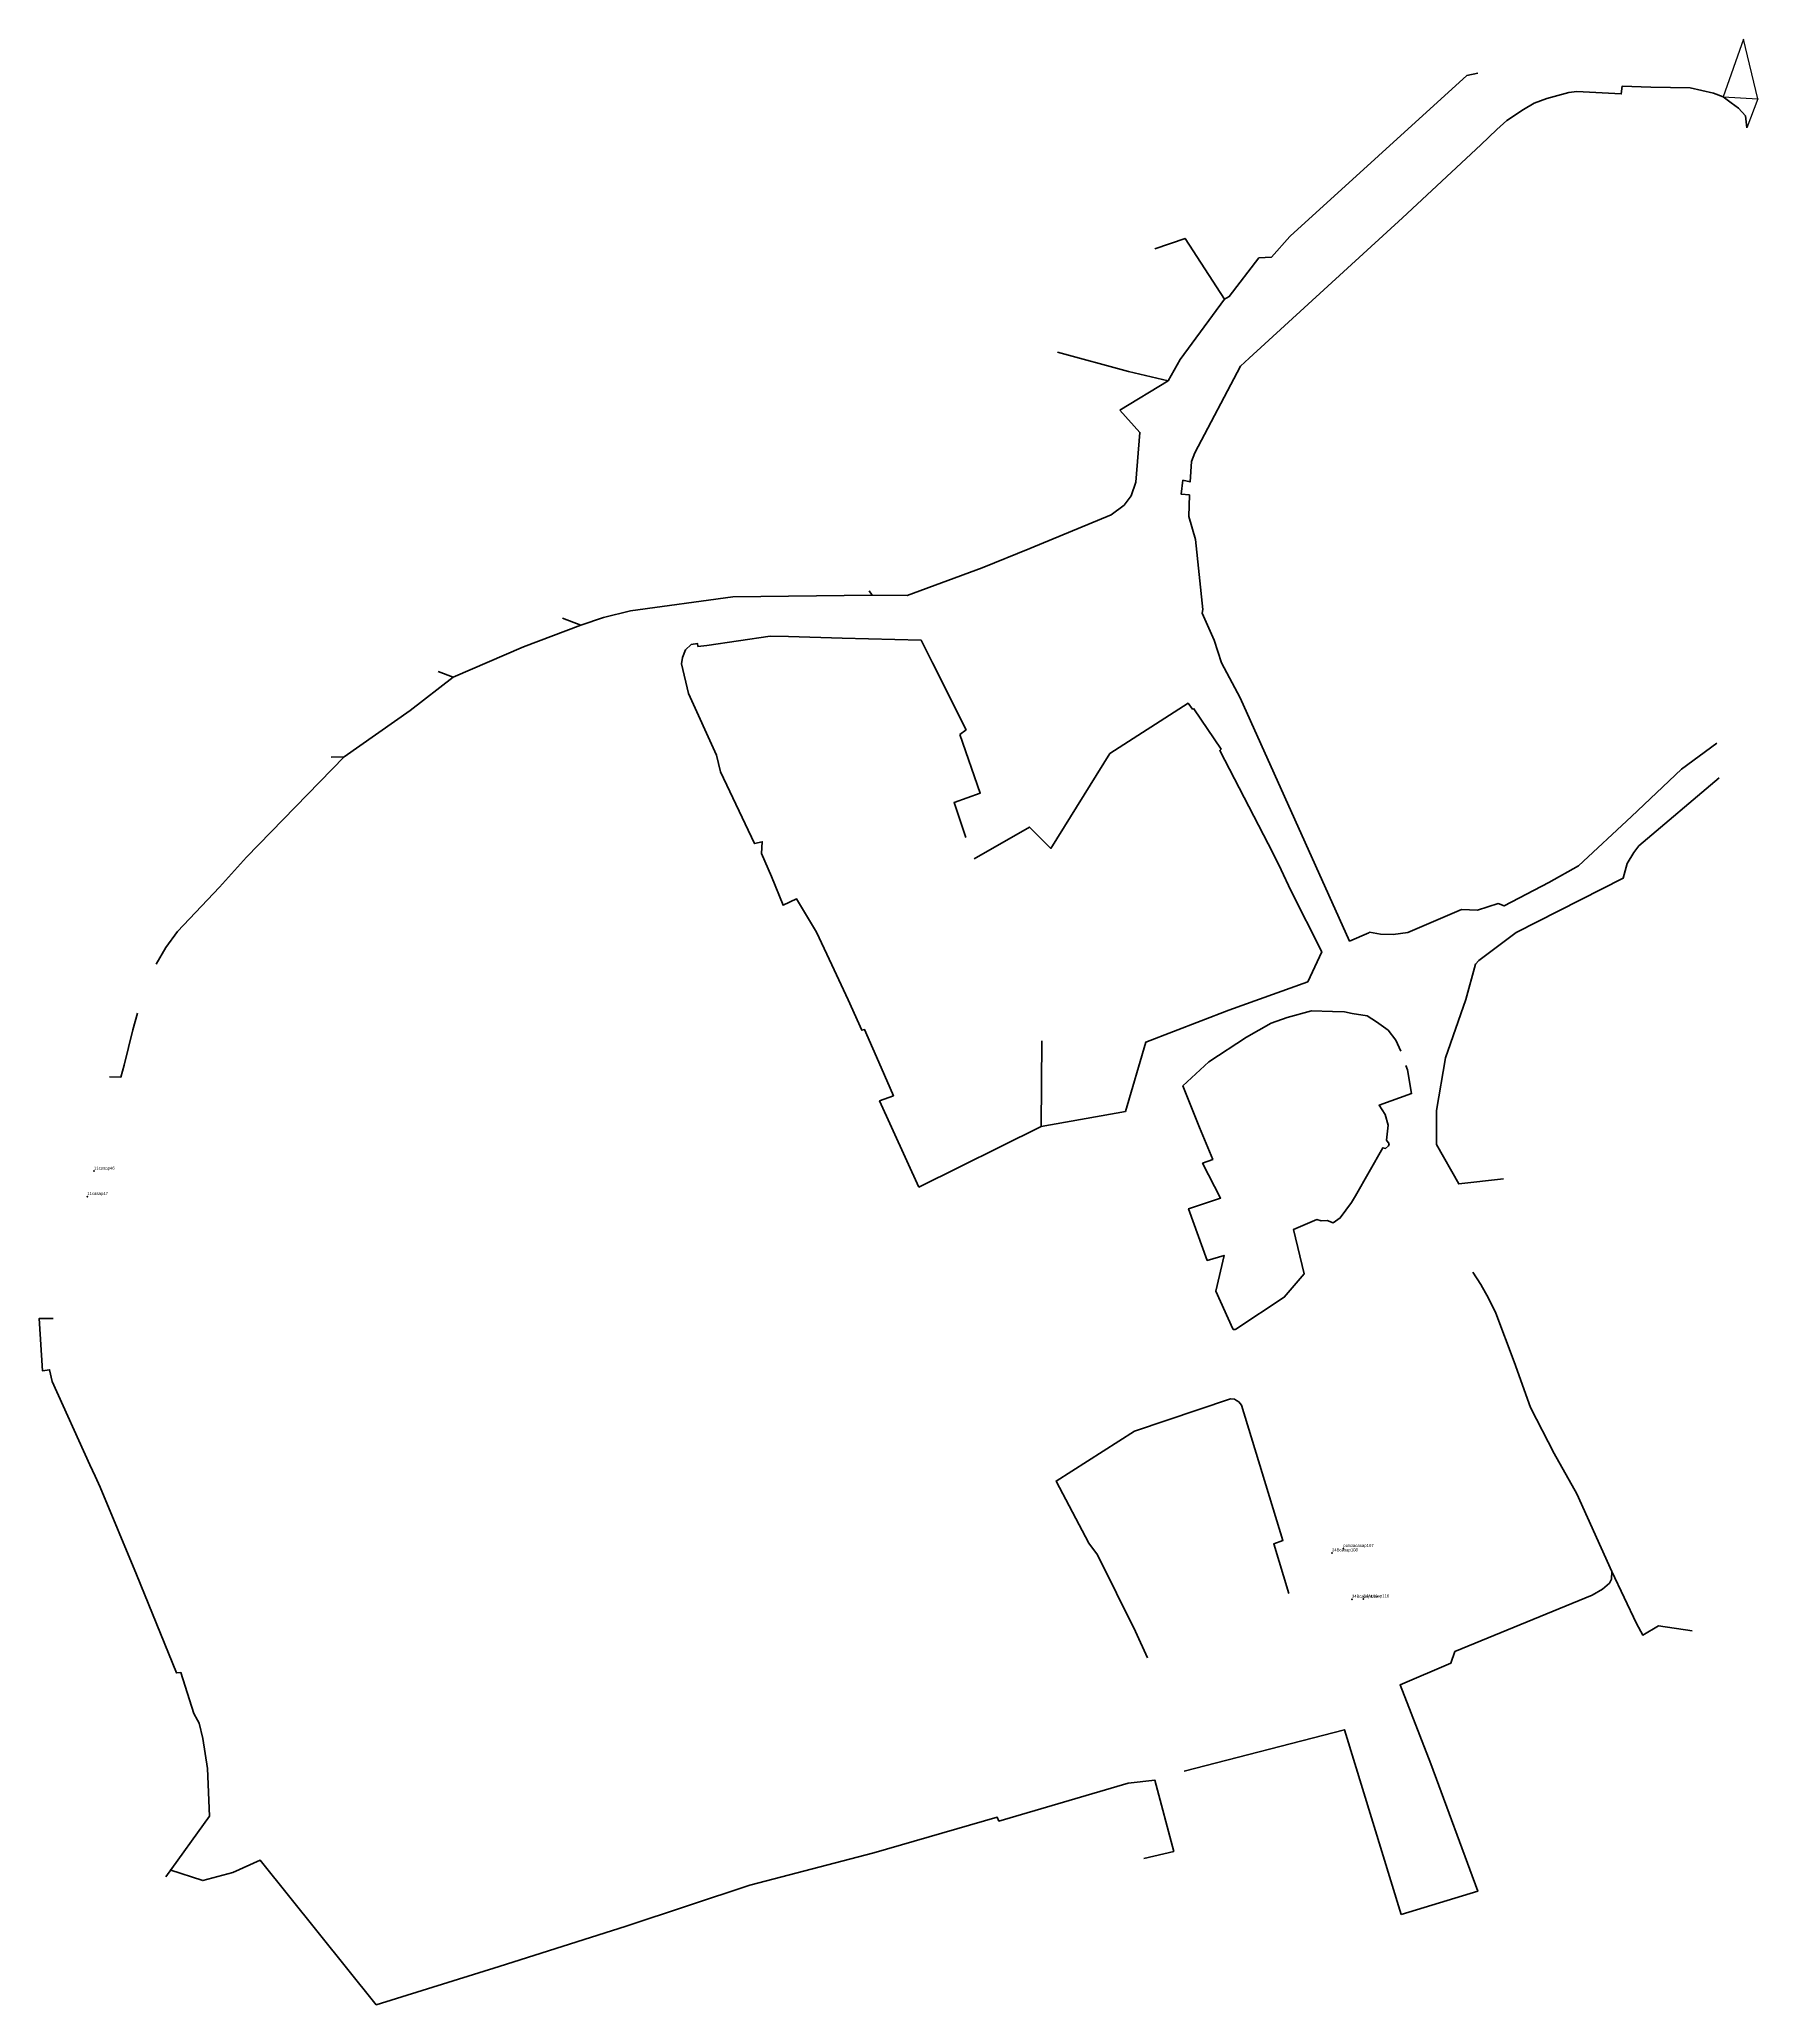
# Model space of a CAD drawing. Header units: millimetres. Extents: x 571067 to 574890, y 1333625 to 1334622.
# Drawn here: x 573638 to 573921, y 1333652.3 to 1333975.9 of the extents above; entities that cross this region are included whole.
import ezdxf

# ---------------------------------------------------------------- set-up
doc = ezdxf.new("R2010")
doc.units = ezdxf.units.MM
for name, color, linetype, lineweight in [('Line', 250, 'Continuous', 100), ('Point', 5, 'Continuous', 100), ('Point_Name', 1, 'Continuous', 100)]:
    doc.layers.add(name, color=color, linetype=linetype, lineweight=lineweight)
doc.styles.get("Standard").update_dxf_attribs({"font": 'arial.ttf'})

msp = doc.modelspace()

# ---------------------------------------------------------------- linework, layer by layer
at = {"color": 3}
for points in [[(573920.97, 1333966.16), (573918.65, 1333975.95), (573915.3, 1333966.48)], [(573915.3, 1333966.48), (573920.97, 1333966.16), (573919.16, 1333961.39)]]:
    msp.add_lwpolyline(points, dxfattribs=at)
at = {"layer": 'Line', "color": 3, "lineweight": 40}
for points in [[(573815.93, 1333914.86), (573823.86, 1333919.7)], [(573752.18, 1333884.15), (573775.1, 1333884.41)]]:
    msp.add_lwpolyline(points, dxfattribs=at)
for points in [[(573874.88, 1333970.36, 0), (573873.08, 1333970, 0), (573843.96, 1333943.53, 0), (573843.9, 1333943.48, 0), (573840.88, 1333940.05, 0), (573838.82, 1333939.96, 0), (573833.93, 1333933.59, 0), (573833.18, 1333933.17, 0), (573826.66, 1333943.16, 0), (573821.67, 1333941.44, 0)], [(573860.92, 1333828.51, 0), (573858.86, 1333828.57, 0), (573857.04, 1333828.88, 0), (573856.94, 1333828.81, 0), (573853.75, 1333827.44, 0), (573835.75, 1333867.49, 0), (573832.66, 1333873.25, 0), (573831.43, 1333877.01, 0), (573829.5, 1333881.46, 0), (573829.59, 1333882.06, 0), (573828.36, 1333893.56, 0), (573827.3, 1333897.35, 0), (573827.39, 1333900.92, 0), (573826.01, 1333901.05, 0), (573826.31, 1333903.33, 0), (573827.48, 1333903.06, 0), (573827.72, 1333906.4, 0), (573828.27, 1333907.83, 0), (573835.79, 1333922.11, 0), (573837.24, 1333923.42, 0), (573862.47, 1333946.57, 0), (573875.37, 1333958.57, 0), (573878.02, 1333961.07, 0), (573879.64, 1333962.55, 0), (573882.41, 1333964.37, 0), (573884.14, 1333965.42, 0), (573886.23, 1333966.22, 0), (573889.89, 1333967.21, 0), (573891.17, 1333967.36, 0), (573895.38, 1333967.15, 0), (573898.51, 1333966.95, 0), (573898.63, 1333968.21, 0), (573903.38, 1333968.04, 0), (573909.87, 1333967.94, 0), (573913.7, 1333967.1, 0), (573915.3, 1333966.48, 0), (573916.59, 1333965.49, 0), (573917.81, 1333964.62, 0), (573918.94, 1333963.37, 0), (573919.16, 1333961.39, 0)], [(573833.18, 1333933.17, 0), (573825.87, 1333923.24, 0), (573823.86, 1333919.7, 0), (573817.35, 1333921.23, 0), (573805.64, 1333924.41, 0)], [(573815.93, 1333914.86, 0), (573819.23, 1333911.22, 0), (573818.58, 1333902.99, 0), (573817.8, 1333900.78, 0), (573816.63, 1333899.2, 0), (573814.47, 1333897.63, 0), (573801.07, 1333892.07, 0), (573793.24, 1333888.9, 0), (573780.87, 1333884.35, 0), (573775.1, 1333884.41, 0), (573774.66, 1333885.12, 0)], [(573752.18, 1333884.15, 0), (573735.34, 1333881.84, 0), (573730.9, 1333880.7, 0), (573727.16, 1333879.47, 0), (573724.13, 1333880.61, 0)], [(573727.16, 1333879.47, 0), (573717.72, 1333875.89, 0), (573706.14, 1333870.92, 0), (573703.62, 1333871.83, 0)], [(573782.8, 1333786.89, 0), (573782.8, 1333786.89, 0), (573776.35, 1333801.12, 0), (573778.62, 1333801.96, 0), (573776.63, 1333806.62, 0), (573773.89, 1333812.86, 0), (573773.44, 1333812.74, 0), (573771.18, 1333817.75, 0), (573768.48, 1333823.53, 0), (573765.95, 1333828.89, 0), (573762.67, 1333834.38, 0), (573760.46, 1333833.35, 0), (573758.52, 1333838.08, 0), (573756.9, 1333841.87, 0), (573757.02, 1333843.79, 0), (573755.73, 1333843.48, 0), (573750.17, 1333855.31, 0), (573749.51, 1333858.04, 0), (573744.88, 1333868.22, 0), (573743.71, 1333873.07, 0), (573743.87, 1333874.12, 0), (573744.39, 1333875.41, 0), (573745.31, 1333876.27, 0), (573746.37, 1333876.44, 0), (573746.44, 1333875.96, 0), (573747.88, 1333876.13, 0), (573758.32, 1333877.63, 0), (573761.35, 1333877.6, 0), (573770.2, 1333877.33, 0), (573783.17, 1333877.01, 0), (573785.05, 1333873.28, 0), (573790.59, 1333862.25, 0), (573789.56, 1333861.44, 0), (573789.56, 1333861.44, 0)], [(573706.14, 1333870.92, 0), (573699.06, 1333865.4, 0), (573688.17, 1333857.77, 0), (573686, 1333857.72, 0)], [(573814.26, 1333858.32, 0), (573827.15, 1333866.6, 0), (573827.9, 1333865.63, 0), (573828.11, 1333865.69, 0), (573832.59, 1333859.04, 0), (573832.37, 1333858.82, 0), (573841.18, 1333841.84, 0), (573842.49, 1333839.18, 0), (573844.08, 1333835.79, 0), (573849.16, 1333825.69, 0), (573846.88, 1333820.71, 0), (573833.89, 1333816.06, 0), (573820.22, 1333810.81, 0), (573816.83, 1333799.36, 0)], [(573789.56, 1333861.44, 0), (573792.93, 1333851.82, 0), (573788.61, 1333850.28, 0), (573790.55, 1333844.51, 0)], [(573688.17, 1333857.77, 0), (573672.08, 1333841.23, 0)], [(573791.94, 1333840.96, 0), (573801.02, 1333846.22, 0), (573804.54, 1333842.71, 0), (573814.26, 1333858.32, 0)], [(573914.26, 1333860.04, 0), (573908.4, 1333855.73, 0), (573900.18, 1333847.95, 0), (573891.48, 1333839.84, 0), (573886.6, 1333837.07, 0), (573879.19, 1333833.23, 0), (573878.22, 1333833.6, 0), (573874.82, 1333832.55, 0), (573872.17, 1333832.64, 0), (573863.33, 1333828.84, 0), (573860.92, 1333828.51, 0)], [(573879.08, 1333788.27, 0), (573871.74, 1333787.44, 0), (573868.06, 1333793.93, 0), (573868.07, 1333799.52, 0), (573869.56, 1333808.2, 0), (573872.92, 1333817.8, 0), (573874.48, 1333823.63, 0), (573875.05, 1333824.25, 0), (573881.17, 1333828.86, 0), (573898.81, 1333837.78, 0), (573899.47, 1333840.21, 0), (573900.55, 1333842.05, 0), (573901.39, 1333843.1, 0), (573914.63, 1333854.33, 0)], [(573672.08, 1333841.23, 0), (573667.64, 1333836.3, 0), (573660.7, 1333829.02, 0), (573658.77, 1333826.38, 0)], [(573658.77, 1333826.38, 0), (573657.18, 1333823.66, 0)], [(573654.1, 1333815.57, 0), (573653.34, 1333812.84, 0), (573651.95, 1333806.99, 0), (573651.4, 1333805.03, 0), (573649.52, 1333805.1, 0)], [(573863.02, 1333806.94, 0), (573863.28, 1333806.22, 0), (573863.96, 1333802.33, 0), (573858.62, 1333800.4, 0), (573859.6, 1333798.89, 0), (573860.1, 1333797.1, 0), (573859.83, 1333794.67, 0), (573860.26, 1333794.07, 0), (573860.17, 1333793.74, 0), (573859.66, 1333793.28, 0), (573859.24, 1333793.39, 0), (573854.71, 1333785.47, 0), (573854.06, 1333784.38, 0), (573852.21, 1333781.84, 0), (573851.06, 1333781.05, 0), (573850.07, 1333781.42, 0), (573849.1, 1333781.35, 0), (573848.36, 1333781.56, 0), (573844.5, 1333779.91, 0), (573846.26, 1333772.61, 0), (573843.01, 1333768.79, 0), (573835.03, 1333763.51, 0), (573834.95, 1333763.46, 0), (573834.61, 1333763.49, 0), (573834.51, 1333763.6, 0), (573831.73, 1333769.8, 0), (573833.09, 1333775.67, 0), (573830.31, 1333774.85, 0), (573827.23, 1333783.35, 0), (573832.5, 1333785.12, 0), (573829.54, 1333790.86, 0), (573831.22, 1333791.49, 0), (573829.02, 1333796.74, 0), (573826.31, 1333803.59, 0), (573830.56, 1333807.57, 0), (573836.8, 1333811.62, 0), (573840.84, 1333813.89, 0), (573843.48, 1333814.85, 0), (573847.51, 1333815.94, 0), (573850.95, 1333815.82, 0), (573852.91, 1333815.81, 0), (573854.19, 1333815.52, 0), (573856.64, 1333815.15, 0), (573858.21, 1333814.14, 0), (573860.11, 1333812.79, 0), (573861.35, 1333811.1, 0), (573862.2, 1333809.29, 0)], [(573816.83, 1333799.36, 0), (573802.97, 1333796.88, 0), (573803.07, 1333811.03, 0)], [(573802.97, 1333796.88, 0), (573782.8, 1333786.89, 0)], [(573896.96, 1333723.6, 0), (573891.19, 1333736.42, 0), (573887.46, 1333743.05, 0), (573883.53, 1333750.6, 0), (573880.85, 1333758.15, 0), (573877.83, 1333766.14, 0), (573876.65, 1333768.61, 0), (573875.39, 1333770.89, 0), (573874.08, 1333772.91, 0)], [(573640.26, 1333765.26, 0), (573637.95, 1333765.29, 0), (573638.5, 1333756.66, 0), (573639.65, 1333756.84, 0), (573640.1, 1333754.93, 0), (573646.28, 1333741.18, 0), (573647.16, 1333739.3, 0), (573648, 1333737.5, 0), (573653.98, 1333723.13, 0), (573660.54, 1333706.91, 0), (573661.29, 1333706.97, 0), (573663.38, 1333700.25, 0), (573664.02, 1333699.15, 0), (573664.29, 1333698.62, 0), (573664.91, 1333696.13, 0), (573665.67, 1333691.16, 0), (573665.97, 1333683.33, 0), (573658.77, 1333673.31, 0)], [(573820.5, 1333709.4, 0), (573818.52, 1333713.75, 0), (573812.22, 1333726.33, 0), (573810.82, 1333728.28, 0), (573805.42, 1333738.51, 0), (573818.31, 1333746.71, 0), (573834.13, 1333752.06, 0), (573834.79, 1333751.97, 0), (573835.13, 1333751.8, 0), (573835.49, 1333751.57, 0), (573835.94, 1333751.02, 0), (573842.79, 1333728.73, 0), (573841.26, 1333728.19, 0), (573843.74, 1333719.97, 0)], [(573862.24, 1333667.15, 0), (573874.86, 1333670.96, 0), (573867.16, 1333691.93, 0), (573862.07, 1333704.93, 0), (573870.42, 1333708.5, 0), (573871.11, 1333710.41, 0), (573893.7, 1333719.71, 0), (573895.41, 1333720.71, 0), (573896.55, 1333721.71, 0), (573896.87, 1333722.37, 0), (573896.96, 1333723.6, 0), (573900.99, 1333715.06, 0), (573902.04, 1333713.13, 0), (573904.61, 1333714.67, 0), (573910.18, 1333713.84, 0)], [(573826.53, 1333690.72, 0), (573852.91, 1333697.54, 0), (573862.24, 1333667.15, 0)], [(573659.45, 1333674.47, 0), (573664.88, 1333672.71, 0), (573669.81, 1333674.03, 0), (573674.32, 1333676.09, 0), (573693.46, 1333652.27, 0), (573713.67, 1333658.58, 0), (573734.6, 1333665.21, 0), (573734.6, 1333665.21, 0), (573754.96, 1333671.97, 0), (573775.39, 1333677.29, 0), (573795.71, 1333683.16, 0), (573796.01, 1333682.52, 0), (573817.28, 1333688.74, 0), (573821.69, 1333689.24, 0), (573824.79, 1333677.52, 0), (573819.88, 1333676.35, 0)]]:
    msp.add_polyline3d(points, dxfattribs=at)
at = {"layer": 'Line', "color": 3}
msp.add_polyline3d([(573646.95, 1333789.55, 0), (573646.95, 1333789.55, 0)], dxfattribs=at)
at = {"layer": 'Point', "color": 3, "lineweight": 40}
for p in [(573646.95, 1333789.55, 397.43), (573645.85, 1333785.37, 397.58), (573850.85, 1333726.67, 402.05), (573852.72, 1333727.39, 403.36), (573854.13, 1333719.03, 402.11), (573856.03, 1333719.09, 403.46)]:
    msp.add_point(p, dxfattribs=at)

# ---------------------------------------------------------------- texts
at = {"layer": 'Point_Name', "color": 3, "lineweight": 40}
for s, p in [('11casap46', (573646.95, 1333789.8)), ('11casap47', (573645.85, 1333785.62)), ('policiacasap107', (573852.72, 1333727.64)), ('34Bcasap108', (573850.85, 1333726.92)), ('34Bcasap109', (573854.13, 1333719.28)), ('34Acasap110', (573856.03, 1333719.34))]:
    msp.add_text(s, height=0.5, dxfattribs=at).set_placement(p)

doc.saveas('drawing.dxf')
